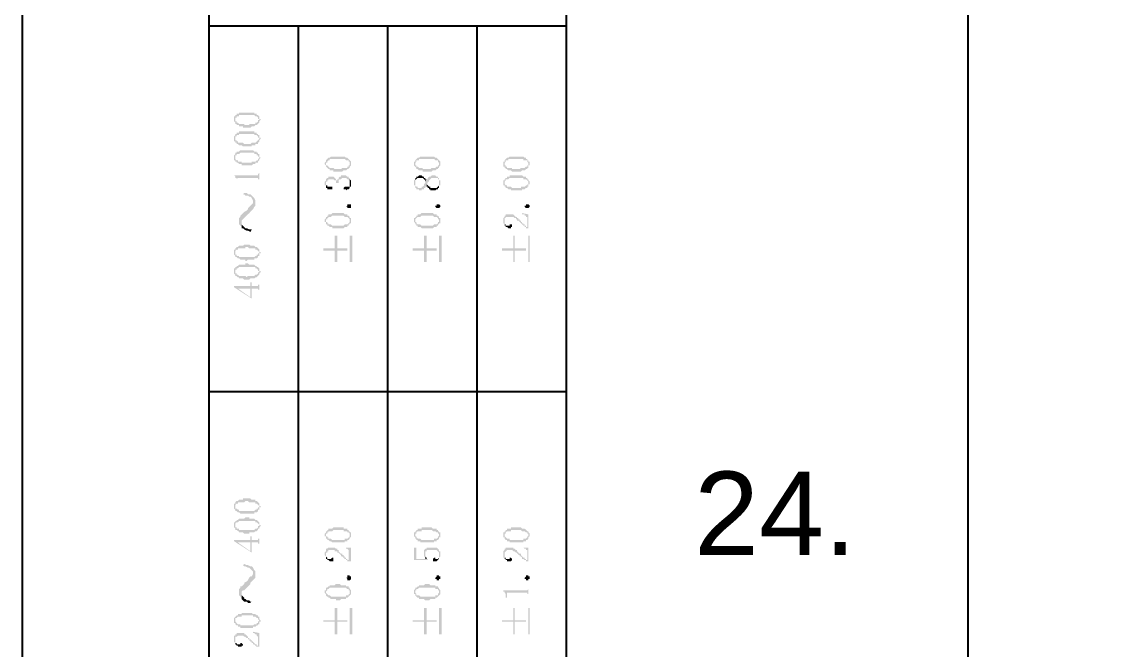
# Model space of a CAD drawing. Header units: millimetres. Extents: x 7018 to 13530, y 4187 to 5692.
# Drawn here: x 7965.94 to 8005.48, y 4621.12 to 4643.66 of the extents above; entities that cross this region are included whole.
import ezdxf

# ---------------------------------------------------------------- set-up
doc = ezdxf.new("R2010")
doc.units = ezdxf.units.MM
doc.styles.get("Standard").update_dxf_attribs({"font": 'arial.ttf'})

msp = doc.modelspace()

# ---------------------------------------------------------------- hatches: boundary and pattern name
at = {"transparency": 33554559}
for points in [[(7973.553, 4640.14), (7973.553, 4640.095), (7973.553, 4640.095), (7973.598, 4640.05), (7973.598, 4640.185), (7973.598, 4640.231), (7973.643, 4640.231), (7973.643, 4640.276), (7973.733, 4640.276), (7973.733, 4640.321), (7974.275, 4640.321), (7974.32, 4640.276), (7974.365, 4640.276), (7974.41, 4640.231), (7974.41, 4640.185), (7974.456, 4640.185), (7974.456, 4640.14), (7974.456, 4640.276), (7974.41, 4640.321), (7974.365, 4640.321), (7974.365, 4640.366), (7974.275, 4640.366), (7974.275, 4640.411), (7973.733, 4640.411), (7973.733, 4640.366), (7973.643, 4640.366), (7973.643, 4640.321), (7973.598, 4640.321), (7973.598, 4640.276), (7973.553, 4640.276), (7973.553, 4640.231), (7973.553, 4640.185)], [(7973.598, 4640.05), (7973.598, 4640.005), (7973.643, 4640.005), (7973.643, 4639.96), (7973.733, 4639.96), (7973.733, 4639.915), (7973.869, 4639.915), (7973.869, 4639.869), (7974.14, 4639.869), (7974.185, 4639.915), (7974.275, 4639.915), (7974.32, 4639.96), (7974.365, 4639.96), (7974.41, 4640.005), (7974.41, 4640.005), (7974.456, 4640.05), (7974.456, 4640.095), (7974.456, 4640.095), (7974.501, 4640.14), (7974.501, 4640.185), (7974.456, 4640.185), (7974.456, 4640.231), (7974.456, 4640.276), (7974.456, 4640.14), (7974.41, 4640.14), (7974.41, 4640.095), (7974.41, 4640.095), (7974.365, 4640.05), (7974.32, 4640.05), (7974.32, 4640.005), (7974.095, 4640.005), (7974.095, 4639.96), (7973.914, 4639.96), (7973.914, 4640.005), (7973.733, 4640.005), (7973.688, 4640.05), (7973.643, 4640.05), (7973.643, 4640.095), (7973.598, 4640.095), (7973.598, 4640.14), (7973.598, 4640.14)], [(7973.553, 4639.463), (7973.553, 4639.373), (7973.598, 4639.373), (7973.598, 4639.463), (7973.598, 4639.508), (7973.598, 4639.554), (7973.643, 4639.554), (7973.643, 4639.599), (7973.733, 4639.599), (7973.733, 4639.644), (7974.275, 4639.644), (7974.275, 4639.599), (7974.365, 4639.599), (7974.41, 4639.554), (7974.41, 4639.508), (7974.456, 4639.508), (7974.456, 4639.463), (7974.456, 4639.599), (7974.41, 4639.599), (7974.41, 4639.644), (7974.365, 4639.644), (7974.365, 4639.689), (7974.275, 4639.689), (7974.275, 4639.734), (7973.733, 4639.734), (7973.733, 4639.689), (7973.643, 4639.689), (7973.643, 4639.644), (7973.598, 4639.644), (7973.598, 4639.599), (7973.598, 4639.599), (7973.553, 4639.554), (7973.553, 4639.508), (7973.553, 4639.508)], [(7973.598, 4639.373), (7973.598, 4639.328), (7973.643, 4639.328), (7973.643, 4639.283), (7973.688, 4639.283), (7973.733, 4639.238), (7973.824, 4639.238), (7973.869, 4639.192), (7974.185, 4639.192), (7974.185, 4639.238), (7974.32, 4639.238), (7974.32, 4639.283), (7974.41, 4639.283), (7974.41, 4639.328), (7974.41, 4639.328), (7974.456, 4639.373), (7974.456, 4639.418), (7974.456, 4639.418), (7974.501, 4639.463), (7974.501, 4639.508), (7974.456, 4639.508), (7974.456, 4639.554), (7974.456, 4639.599), (7974.456, 4639.463), (7974.456, 4639.463), (7974.41, 4639.418), (7974.41, 4639.418), (7974.365, 4639.373), (7974.365, 4639.373), (7974.32, 4639.328), (7974.185, 4639.328), (7974.14, 4639.283), (7973.914, 4639.283), (7973.869, 4639.328), (7973.688, 4639.328), (7973.688, 4639.373), (7973.643, 4639.373), (7973.643, 4639.418), (7973.598, 4639.418), (7973.598, 4639.463), (7973.598, 4639.463)], [(7973.553, 4638.786), (7973.553, 4638.741), (7973.553, 4638.696), (7973.598, 4638.696), (7973.598, 4638.651), (7973.598, 4638.786), (7973.598, 4638.831), (7973.598, 4638.877), (7973.643, 4638.877), (7973.643, 4638.922), (7973.733, 4638.922), (7973.779, 4638.967), (7974.275, 4638.967), (7974.275, 4638.922), (7974.365, 4638.922), (7974.365, 4638.877), (7974.41, 4638.877), (7974.41, 4638.831), (7974.456, 4638.831), (7974.456, 4638.786), (7974.456, 4638.922), (7974.41, 4638.922), (7974.41, 4638.967), (7974.365, 4638.967), (7974.365, 4639.012), (7974.275, 4639.012), (7974.23, 4639.057), (7973.779, 4639.057), (7973.733, 4639.012), (7973.643, 4639.012), (7973.643, 4638.967), (7973.598, 4638.967), (7973.598, 4638.922), (7973.598, 4638.922), (7973.553, 4638.877), (7973.553, 4638.831), (7973.553, 4638.831)], [(7973.598, 4638.651), (7973.643, 4638.651), (7973.643, 4638.606), (7973.688, 4638.606), (7973.733, 4638.561), (7973.824, 4638.561), (7973.824, 4638.515), (7974.185, 4638.515), (7974.23, 4638.561), (7974.32, 4638.561), (7974.32, 4638.606), (7974.41, 4638.606), (7974.41, 4638.651), (7974.41, 4638.651), (7974.456, 4638.696), (7974.456, 4638.741), (7974.456, 4638.741), (7974.501, 4638.786), (7974.501, 4638.786), (7974.456, 4638.831), (7974.456, 4638.877), (7974.456, 4638.922), (7974.456, 4638.786), (7974.456, 4638.786), (7974.41, 4638.741), (7974.41, 4638.696), (7974.365, 4638.696), (7974.32, 4638.651), (7974.185, 4638.651), (7974.185, 4638.606), (7973.824, 4638.606), (7973.824, 4638.651), (7973.688, 4638.651), (7973.688, 4638.696), (7973.643, 4638.696), (7973.598, 4638.741), (7973.598, 4638.786), (7973.598, 4638.786)], [(7976.802, 4638.561), (7976.802, 4638.561), (7976.848, 4638.515), (7976.848, 4638.47), (7976.848, 4638.561), (7976.848, 4638.606), (7976.893, 4638.606), (7976.893, 4638.651), (7976.893, 4638.651), (7976.938, 4638.696), (7976.983, 4638.696), (7976.983, 4638.741), (7977.525, 4638.741), (7977.57, 4638.696), (7977.66, 4638.696), (7977.66, 4638.651), (7977.705, 4638.651), (7977.705, 4638.606), (7977.705, 4638.561), (7977.705, 4638.696), (7977.705, 4638.696), (7977.66, 4638.741), (7977.66, 4638.741), (7977.615, 4638.786), (7977.57, 4638.786), (7977.525, 4638.831), (7977.028, 4638.831), (7976.983, 4638.786), (7976.938, 4638.786), (7976.893, 4638.741), (7976.893, 4638.741), (7976.848, 4638.696), (7976.848, 4638.651), (7976.848, 4638.651), (7976.802, 4638.606), (7976.802, 4638.606)], [(7976.848, 4638.47), (7976.893, 4638.425), (7976.893, 4638.425), (7976.938, 4638.38), (7976.983, 4638.38), (7976.983, 4638.335), (7977.118, 4638.335), (7977.118, 4638.29), (7977.434, 4638.29), (7977.479, 4638.335), (7977.57, 4638.335), (7977.615, 4638.38), (7977.66, 4638.38), (7977.66, 4638.425), (7977.705, 4638.425), (7977.705, 4638.47), (7977.705, 4638.47), (7977.75, 4638.515), (7977.75, 4638.561), (7977.75, 4638.606), (7977.75, 4638.651), (7977.75, 4638.651), (7977.705, 4638.696), (7977.705, 4638.561), (7977.705, 4638.515), (7977.66, 4638.515), (7977.66, 4638.47), (7977.615, 4638.47), (7977.615, 4638.425), (7977.434, 4638.425), (7977.389, 4638.38), (7977.164, 4638.38), (7977.118, 4638.425), (7976.983, 4638.425), (7976.938, 4638.47), (7976.938, 4638.47), (7976.893, 4638.515), (7976.848, 4638.515), (7976.848, 4638.561), (7976.848, 4638.561)], [(7980.007, 4638.561), (7980.007, 4638.515), (7980.052, 4638.47), (7980.052, 4638.561), (7980.052, 4638.606), (7980.052, 4638.606), (7980.097, 4638.651), (7980.097, 4638.696), (7980.187, 4638.696), (7980.187, 4638.741), (7980.729, 4638.741), (7980.774, 4638.696), (7980.864, 4638.696), (7980.864, 4638.651), (7980.864, 4638.651), (7980.909, 4638.606), (7980.909, 4638.561), (7980.909, 4638.696), (7980.909, 4638.696), (7980.864, 4638.741), (7980.864, 4638.741), (7980.819, 4638.786), (7980.774, 4638.786), (7980.729, 4638.831), (7980.233, 4638.831), (7980.187, 4638.786), (7980.142, 4638.786), (7980.097, 4638.741), (7980.097, 4638.741), (7980.052, 4638.696), (7980.052, 4638.651), (7980.007, 4638.651), (7980.007, 4638.606), (7980.007, 4638.606)], [(7980.052, 4638.47), (7980.097, 4638.425), (7980.097, 4638.38), (7980.142, 4638.38), (7980.187, 4638.335), (7980.323, 4638.335), (7980.323, 4638.29), (7980.639, 4638.29), (7980.684, 4638.335), (7980.774, 4638.335), (7980.819, 4638.38), (7980.864, 4638.38), (7980.864, 4638.425), (7980.909, 4638.425), (7980.909, 4638.47), (7980.909, 4638.47), (7980.955, 4638.515), (7980.955, 4638.561), (7980.955, 4638.606), (7980.955, 4638.651), (7980.955, 4638.651), (7980.909, 4638.696), (7980.909, 4638.561), (7980.909, 4638.515), (7980.864, 4638.515), (7980.864, 4638.47), (7980.819, 4638.47), (7980.774, 4638.425), (7980.639, 4638.425), (7980.594, 4638.38), (7980.323, 4638.38), (7980.323, 4638.425), (7980.187, 4638.425), (7980.142, 4638.47), (7980.097, 4638.47), (7980.097, 4638.515), (7980.052, 4638.515), (7980.052, 4638.561), (7980.052, 4638.561)], [(7983.211, 4638.561), (7983.211, 4638.47), (7983.256, 4638.47), (7983.256, 4638.561), (7983.256, 4638.606), (7983.256, 4638.606), (7983.302, 4638.651), (7983.302, 4638.696), (7983.392, 4638.696), (7983.392, 4638.741), (7983.933, 4638.741), (7983.933, 4638.696), (7984.069, 4638.696), (7984.069, 4638.651), (7984.069, 4638.651), (7984.114, 4638.606), (7984.114, 4638.561), (7984.114, 4638.696), (7984.069, 4638.696), (7984.069, 4638.741), (7984.024, 4638.741), (7984.024, 4638.786), (7983.978, 4638.786), (7983.933, 4638.831), (7983.437, 4638.831), (7983.392, 4638.786), (7983.347, 4638.786), (7983.302, 4638.741), (7983.302, 4638.741), (7983.256, 4638.696), (7983.256, 4638.651), (7983.211, 4638.651), (7983.211, 4638.606), (7983.211, 4638.606)], [(7983.256, 4638.47), (7983.256, 4638.425), (7983.302, 4638.425), (7983.302, 4638.38), (7983.347, 4638.38), (7983.392, 4638.335), (7983.482, 4638.335), (7983.527, 4638.29), (7983.843, 4638.29), (7983.888, 4638.335), (7983.978, 4638.335), (7984.024, 4638.38), (7984.069, 4638.38), (7984.069, 4638.425), (7984.114, 4638.425), (7984.114, 4638.47), (7984.114, 4638.515), (7984.159, 4638.515), (7984.159, 4638.561), (7984.159, 4638.606), (7984.159, 4638.651), (7984.114, 4638.651), (7984.114, 4638.696), (7984.114, 4638.561), (7984.114, 4638.515), (7984.069, 4638.515), (7984.069, 4638.47), (7984.024, 4638.47), (7983.978, 4638.425), (7983.843, 4638.425), (7983.798, 4638.38), (7983.527, 4638.38), (7983.527, 4638.425), (7983.347, 4638.425), (7983.347, 4638.47), (7983.302, 4638.47), (7983.302, 4638.515), (7983.256, 4638.515), (7983.256, 4638.561), (7983.256, 4638.561)], [(7973.553, 4638.154), (7973.553, 4638.154), (7973.598, 4638.109), (7973.598, 4638.064), (7973.643, 4638.064), (7973.643, 4638.019), (7973.643, 4637.929), (7973.643, 4638.019), (7973.688, 4638.064), (7974.41, 4638.064), (7974.41, 4638.019), (7974.456, 4638.019), (7974.456, 4637.929), (7974.456, 4638.335), (7974.456, 4638.245), (7974.456, 4638.245), (7974.41, 4638.2), (7974.41, 4638.154), (7974.365, 4638.154)], [(7976.802, 4637.884), (7976.802, 4637.793), (7976.848, 4637.793), (7976.848, 4637.748), (7976.848, 4637.884), (7976.848, 4637.929), (7976.893, 4637.929), (7976.893, 4637.974), (7976.938, 4637.974), (7976.938, 4638.019), (7977.118, 4638.019), (7977.164, 4637.974), (7977.209, 4637.974), (7977.209, 4637.929), (7977.209, 4637.884), (7977.254, 4637.884), (7977.254, 4637.793), (7977.254, 4637.884), (7977.299, 4637.884), (7977.299, 4637.929), (7977.299, 4637.974), (7977.299, 4637.974), (7977.344, 4638.019), (7977.389, 4638.019), (7977.434, 4638.064), (7977.57, 4638.064), (7977.615, 4638.019), (7977.66, 4638.019), (7977.66, 4637.974), (7977.705, 4637.974), (7977.705, 4637.929), (7977.705, 4637.839), (7977.705, 4638.019), (7977.705, 4638.064), (7977.66, 4638.064), (7977.66, 4638.109), (7977.615, 4638.109), (7977.57, 4638.154), (7977.389, 4638.154), (7977.389, 4638.109), (7977.344, 4638.109), (7977.299, 4638.064), (7977.299, 4638.019), (7977.254, 4638.019), (7977.254, 4637.929), (7977.254, 4637.974), (7977.209, 4637.974), (7977.209, 4638.019), (7977.209, 4638.019), (7977.164, 4638.064), (7977.164, 4638.064), (7977.118, 4638.109), (7976.938, 4638.109), (7976.938, 4638.064), (7976.893, 4638.064), (7976.848, 4638.019), (7976.848, 4637.974), (7976.848, 4637.974), (7976.802, 4637.929), (7976.802, 4637.929)], [(7980.007, 4637.884), (7980.007, 4637.793), (7980.052, 4637.793), (7980.052, 4637.748), (7980.052, 4637.703), (7980.097, 4637.703), (7980.097, 4637.658), (7980.187, 4637.658), (7980.187, 4637.613), (7980.278, 4637.613), (7980.278, 4637.658), (7980.368, 4637.658), (7980.368, 4637.703), (7980.413, 4637.703), (7980.413, 4637.748), (7980.458, 4637.748), (7980.458, 4637.793), (7980.458, 4637.748), (7980.458, 4637.839), (7980.458, 4637.839), (7980.503, 4637.884), (7980.503, 4637.929), (7980.548, 4637.929), (7980.548, 4637.974), (7980.548, 4637.974), (7980.594, 4638.019), (7980.594, 4638.019), (7980.639, 4638.064), (7980.864, 4638.064), (7980.864, 4638.019), (7980.909, 4638.019), (7980.909, 4637.929), (7980.909, 4637.748), (7980.909, 4637.793), (7980.955, 4637.793), (7980.955, 4637.839), (7980.955, 4637.929), (7980.955, 4637.974), (7980.909, 4637.974), (7980.909, 4638.019), (7980.909, 4638.064), (7980.864, 4638.064), (7980.864, 4638.109), (7980.819, 4638.109), (7980.774, 4638.154), (7980.639, 4638.154), (7980.594, 4638.109), (7980.548, 4638.109), (7980.503, 4638.064), (7980.503, 4638.019), (7980.458, 4638.019), (7980.458, 4637.974), (7980.458, 4638.019), (7980.413, 4637.929), (7980.413, 4637.884), (7980.413, 4637.884), (7980.368, 4637.839), (7980.368, 4637.793), (7980.368, 4637.793), (7980.323, 4637.748), (7980.278, 4637.748), (7980.278, 4637.703), (7980.142, 4637.703), (7980.142, 4637.748), (7980.097, 4637.748), (7980.052, 4637.793), (7980.052, 4637.839), (7980.052, 4638.019), (7980.052, 4638.019), (7980.007, 4637.974), (7980.007, 4637.929), (7980.007, 4637.929)], [(7980.052, 4638.019), (7980.052, 4637.884), (7980.052, 4637.929), (7980.052, 4637.974), (7980.052, 4637.974), (7980.097, 4638.019), (7980.097, 4638.019), (7980.142, 4638.064), (7980.323, 4638.064), (7980.368, 4638.019), (7980.368, 4638.019), (7980.413, 4637.974), (7980.413, 4637.929), (7980.458, 4638.019), (7980.413, 4638.019), (7980.413, 4638.064), (7980.368, 4638.064), (7980.368, 4638.109), (7980.323, 4638.109), (7980.278, 4638.154), (7980.187, 4638.154), (7980.142, 4638.109), (7980.097, 4638.109), (7980.097, 4638.064), (7980.052, 4638.064)], [(7983.211, 4637.884), (7983.211, 4637.839), (7983.211, 4637.793), (7983.256, 4637.793), (7983.256, 4637.748), (7983.256, 4637.884), (7983.256, 4637.929), (7983.256, 4637.929), (7983.302, 4637.974), (7983.302, 4638.019), (7983.392, 4638.019), (7983.437, 4638.064), (7983.933, 4638.064), (7983.933, 4638.019), (7984.024, 4638.019), (7984.069, 4637.974), (7984.069, 4637.974), (7984.114, 4637.929), (7984.114, 4637.884), (7984.114, 4638.019), (7984.069, 4638.019), (7984.069, 4638.064), (7984.024, 4638.064), (7984.024, 4638.109), (7983.933, 4638.109), (7983.888, 4638.154), (7983.437, 4638.154), (7983.437, 4638.109), (7983.347, 4638.109), (7983.347, 4638.064), (7983.302, 4638.064), (7983.256, 4638.019), (7983.256, 4637.974), (7983.211, 4637.974), (7983.211, 4637.929), (7983.211, 4637.929)], [(7976.848, 4637.748), (7976.848, 4637.703), (7976.893, 4637.703), (7976.893, 4637.658), (7977.073, 4637.658), (7977.073, 4637.703), (7977.073, 4637.748), (7976.893, 4637.748), (7976.893, 4637.793), (7976.848, 4637.793), (7976.848, 4637.839), (7976.848, 4637.839)], [(7977.479, 4637.703), (7977.479, 4637.658), (7977.57, 4637.658), (7977.57, 4637.613), (7977.57, 4637.613), (7977.615, 4637.658), (7977.66, 4637.658), (7977.705, 4637.703), (7977.705, 4637.748), (7977.75, 4637.748), (7977.75, 4637.793), (7977.75, 4637.884), (7977.75, 4637.929), (7977.75, 4637.974), (7977.75, 4637.974), (7977.705, 4638.019), (7977.705, 4637.839), (7977.705, 4637.748), (7977.525, 4637.748)], [(7980.458, 4637.748), (7980.503, 4637.748), (7980.503, 4637.703), (7980.548, 4637.703), (7980.548, 4637.658), (7980.594, 4637.658), (7980.594, 4637.613), (7980.774, 4637.613), (7980.819, 4637.658), (7980.864, 4637.658), (7980.864, 4637.703), (7980.909, 4637.703), (7980.909, 4637.748), (7980.909, 4637.884), (7980.909, 4637.793), (7980.909, 4637.793), (7980.864, 4637.748), (7980.864, 4637.748), (7980.819, 4637.703), (7980.594, 4637.703), (7980.594, 4637.748), (7980.548, 4637.748), (7980.503, 4637.793), (7980.503, 4637.793), (7980.458, 4637.839)], [(7983.256, 4637.748), (7983.302, 4637.748), (7983.302, 4637.703), (7983.347, 4637.703), (7983.392, 4637.658), (7983.482, 4637.658), (7983.482, 4637.613), (7983.888, 4637.613), (7983.888, 4637.658), (7983.978, 4637.658), (7984.024, 4637.703), (7984.069, 4637.703), (7984.069, 4637.748), (7984.114, 4637.748), (7984.114, 4637.793), (7984.114, 4637.839), (7984.159, 4637.839), (7984.159, 4637.884), (7984.159, 4637.929), (7984.159, 4637.929), (7984.114, 4637.974), (7984.114, 4638.019), (7984.114, 4637.884), (7984.114, 4637.839), (7984.069, 4637.839), (7984.069, 4637.793), (7984.024, 4637.793), (7983.978, 4637.748), (7983.843, 4637.748), (7983.843, 4637.703), (7983.527, 4637.703), (7983.482, 4637.748), (7983.347, 4637.748), (7983.347, 4637.793), (7983.302, 4637.793), (7983.256, 4637.839), (7983.256, 4637.884), (7983.256, 4637.884)], [(7973.869, 4637.477), (7973.914, 4637.477), (7973.959, 4637.432), (7974.049, 4637.432), (7974.095, 4637.387), (7974.14, 4637.387), (7974.185, 4637.342), (7974.23, 4637.252), (7974.23, 4636.936), (7974.23, 4636.936), (7974.275, 4637.026), (7974.32, 4637.071), (7974.32, 4637.252), (7974.275, 4637.342), (7974.23, 4637.387), (7974.23, 4637.387), (7974.185, 4637.432), (7974.14, 4637.477), (7974.049, 4637.477), (7974.004, 4637.523), (7973.914, 4637.523)], [(7973.733, 4636.485), (7973.733, 4636.394), (7973.779, 4636.349), (7973.824, 4636.304), (7973.824, 4636.485), (7973.824, 4636.53), (7973.869, 4636.575), (7973.914, 4636.62), (7973.959, 4636.665), (7974.004, 4636.71), (7974.049, 4636.755), (7974.095, 4636.8), (7974.14, 4636.846), (7974.14, 4636.846), (7974.185, 4636.891), (7974.23, 4636.936), (7974.23, 4637.207), (7974.23, 4637.162), (7974.185, 4637.116), (7974.14, 4637.071), (7974.095, 4637.026), (7974.049, 4636.981), (7974.049, 4636.936), (7974.004, 4636.891), (7973.914, 4636.846), (7973.914, 4636.846), (7973.869, 4636.8), (7973.824, 4636.755), (7973.779, 4636.71), (7973.779, 4636.665), (7973.733, 4636.62), (7973.733, 4636.575)], [(7977.75, 4637.026), (7977.75, 4636.981), (7977.615, 4636.981), (7977.615, 4637.026), (7977.57, 4637.026), (7977.615, 4637.071), (7977.615, 4637.116), (7977.75, 4637.116), (7977.75, 4637.071), (7977.75, 4637.026)], [(7980.955, 4637.026), (7980.955, 4637.026), (7980.909, 4636.981), (7980.819, 4636.981), (7980.774, 4637.026), (7980.774, 4637.071), (7980.819, 4637.071), (7980.819, 4637.116), (7980.909, 4637.116), (7980.955, 4637.071), (7980.955, 4637.026)], [(7984.159, 4637.026), (7984.159, 4637.026), (7984.114, 4636.981), (7984.024, 4636.981), (7983.978, 4637.026), (7983.978, 4637.071), (7984.024, 4637.071), (7984.024, 4637.116), (7984.114, 4637.116), (7984.159, 4637.071), (7984.159, 4637.026)], [(7976.802, 4636.53), (7976.802, 4636.485), (7976.848, 4636.485), (7976.848, 4636.439), (7976.848, 4636.394), (7976.848, 4636.53), (7976.848, 4636.575), (7976.893, 4636.575), (7976.893, 4636.62), (7976.938, 4636.62), (7976.938, 4636.665), (7977.028, 4636.665), (7977.073, 4636.71), (7977.479, 4636.71), (7977.525, 4636.665), (7977.615, 4636.665), (7977.66, 4636.62), (7977.66, 4636.62), (7977.705, 4636.575), (7977.705, 4636.53), (7977.705, 4636.665), (7977.705, 4636.665), (7977.66, 4636.71), (7977.615, 4636.71), (7977.615, 4636.755), (7977.525, 4636.755), (7977.479, 4636.8), (7977.073, 4636.8), (7977.028, 4636.755), (7976.938, 4636.755), (7976.938, 4636.71), (7976.893, 4636.71), (7976.893, 4636.665), (7976.848, 4636.665), (7976.848, 4636.62), (7976.848, 4636.62), (7976.802, 4636.575), (7976.802, 4636.575)], [(7976.848, 4636.394), (7976.893, 4636.394), (7976.893, 4636.349), (7976.938, 4636.349), (7976.983, 4636.304), (7977.073, 4636.304), (7977.073, 4636.259), (7977.479, 4636.259), (7977.525, 4636.304), (7977.615, 4636.304), (7977.615, 4636.349), (7977.66, 4636.349), (7977.66, 4636.394), (7977.705, 4636.394), (7977.705, 4636.439), (7977.75, 4636.439), (7977.75, 4636.485), (7977.75, 4636.53), (7977.75, 4636.575), (7977.75, 4636.62), (7977.705, 4636.62), (7977.705, 4636.665), (7977.705, 4636.53), (7977.705, 4636.485), (7977.705, 4636.485), (7977.66, 4636.439), (7977.66, 4636.439), (7977.615, 4636.394), (7977.525, 4636.394), (7977.479, 4636.349), (7977.073, 4636.349), (7977.028, 4636.394), (7976.938, 4636.394), (7976.938, 4636.439), (7976.893, 4636.439), (7976.893, 4636.485), (7976.848, 4636.485), (7976.848, 4636.53), (7976.848, 4636.53)], [(7980.007, 4636.53), (7980.007, 4636.485), (7980.007, 4636.485), (7980.052, 4636.439), (7980.052, 4636.394), (7980.052, 4636.53), (7980.052, 4636.575), (7980.052, 4636.575), (7980.097, 4636.62), (7980.097, 4636.62), (7980.142, 4636.665), (7980.233, 4636.665), (7980.278, 4636.71), (7980.684, 4636.71), (7980.729, 4636.665), (7980.819, 4636.665), (7980.864, 4636.62), (7980.864, 4636.575), (7980.909, 4636.575), (7980.909, 4636.53), (7980.909, 4636.665), (7980.909, 4636.665), (7980.864, 4636.71), (7980.819, 4636.71), (7980.819, 4636.755), (7980.729, 4636.755), (7980.684, 4636.8), (7980.278, 4636.8), (7980.233, 4636.755), (7980.142, 4636.755), (7980.142, 4636.71), (7980.097, 4636.71), (7980.097, 4636.665), (7980.052, 4636.665), (7980.052, 4636.62), (7980.007, 4636.62), (7980.007, 4636.575), (7980.007, 4636.575)], [(7980.052, 4636.394), (7980.097, 4636.394), (7980.097, 4636.349), (7980.142, 4636.349), (7980.142, 4636.304), (7980.233, 4636.304), (7980.278, 4636.259), (7980.684, 4636.259), (7980.729, 4636.304), (7980.819, 4636.304), (7980.819, 4636.349), (7980.864, 4636.349), (7980.864, 4636.394), (7980.909, 4636.394), (7980.909, 4636.439), (7980.955, 4636.439), (7980.955, 4636.485), (7980.955, 4636.53), (7980.955, 4636.575), (7980.955, 4636.62), (7980.909, 4636.62), (7980.909, 4636.665), (7980.909, 4636.53), (7980.909, 4636.485), (7980.864, 4636.485), (7980.864, 4636.439), (7980.864, 4636.439), (7980.819, 4636.394), (7980.729, 4636.394), (7980.684, 4636.349), (7980.278, 4636.349), (7980.233, 4636.394), (7980.142, 4636.394), (7980.097, 4636.439), (7980.097, 4636.485), (7980.052, 4636.485), (7980.052, 4636.53), (7980.052, 4636.53)], [(7983.211, 4636.53), (7983.211, 4636.485), (7983.211, 4636.439), (7983.211, 4636.439), (7983.256, 4636.394), (7983.256, 4636.53), (7983.256, 4636.62), (7983.302, 4636.62), (7983.302, 4636.665), (7983.572, 4636.665), (7983.617, 4636.62), (7983.663, 4636.62), (7983.663, 4636.575), (7983.708, 4636.575), (7983.708, 4636.53), (7983.753, 4636.53), (7983.798, 4636.485), (7983.798, 4636.485), (7983.843, 4636.439), (7983.843, 4636.439), (7983.888, 4636.394), (7983.888, 4636.394), (7983.933, 4636.349), (7983.978, 4636.349), (7983.978, 4636.304), (7984.024, 4636.304), (7984.024, 4636.259), (7984.069, 4636.259), (7984.069, 4636.304), (7984.024, 4636.304), (7984.024, 4636.349), (7983.978, 4636.349), (7983.978, 4636.394), (7983.933, 4636.394), (7983.933, 4636.439), (7983.888, 4636.439), (7983.888, 4636.485), (7983.843, 4636.485), (7983.843, 4636.53), (7983.798, 4636.53), (7983.798, 4636.575), (7983.753, 4636.575), (7983.753, 4636.62), (7983.708, 4636.62), (7983.708, 4636.665), (7983.663, 4636.665), (7983.617, 4636.71), (7983.617, 4636.71), (7983.572, 4636.755), (7983.302, 4636.755), (7983.302, 4636.71), (7983.256, 4636.71), (7983.256, 4636.665), (7983.256, 4636.665), (7983.211, 4636.62), (7983.211, 4636.575), (7983.211, 4636.575)], [(7983.888, 4636.8), (7983.888, 4636.755), (7983.978, 4636.755), (7983.978, 4636.71), (7984.024, 4636.71), (7984.024, 4636.665), (7984.069, 4636.665), (7984.069, 4636.259), (7984.114, 4636.259), (7984.114, 4636.755)], [(7973.824, 4636.304), (7973.824, 4636.259), (7973.869, 4636.259), (7973.914, 4636.214), (7974.004, 4636.169), (7974.049, 4636.169), (7974.14, 4636.123), (7974.185, 4636.214), (7974.095, 4636.214), (7974.004, 4636.259), (7973.959, 4636.259), (7973.914, 4636.304), (7973.914, 4636.304), (7973.869, 4636.349), (7973.824, 4636.394), (7973.824, 4636.485)], [(7983.256, 4636.394), (7983.256, 4636.349), (7983.302, 4636.349), (7983.302, 4636.304), (7983.347, 4636.304), (7983.392, 4636.259), (7983.482, 4636.259), (7983.482, 4636.304), (7983.527, 4636.304), (7983.527, 4636.349), (7983.527, 4636.394), (7983.437, 4636.394), (7983.437, 4636.349), (7983.302, 4636.349), (7983.302, 4636.394), (7983.256, 4636.394), (7983.256, 4636.439), (7983.256, 4636.53)], [(7976.757, 4635.537), (7976.757, 4635.447), (7977.164, 4635.447), (7977.164, 4635.04), (7977.254, 4635.04), (7977.254, 4635.447), (7977.615, 4635.447), (7977.615, 4635.537), (7977.254, 4635.537), (7977.254, 4635.988), (7977.164, 4635.988), (7977.164, 4635.537)], [(7977.795, 4635.04), (7977.795, 4635.988), (7977.705, 4635.988), (7977.705, 4635.04)], [(7979.962, 4635.537), (7979.962, 4635.447), (7980.368, 4635.447), (7980.368, 4635.04), (7980.458, 4635.04), (7980.458, 4635.447), (7980.819, 4635.447), (7980.819, 4635.537), (7980.458, 4635.537), (7980.458, 4635.988), (7980.368, 4635.988), (7980.368, 4635.537)], [(7981, 4635.04), (7981, 4635.988), (7980.909, 4635.988), (7980.909, 4635.04)], [(7983.166, 4635.537), (7983.166, 4635.447), (7983.572, 4635.447), (7983.572, 4635.04), (7983.617, 4635.04), (7983.617, 4635.447), (7984.024, 4635.447), (7984.024, 4635.537), (7983.617, 4635.537), (7983.617, 4635.988), (7983.572, 4635.988), (7983.572, 4635.537)], [(7984.159, 4635.04), (7984.159, 4635.988), (7984.114, 4635.988), (7984.114, 4635.04)], [(7973.553, 4635.401), (7973.553, 4635.356), (7973.553, 4635.311), (7973.553, 4635.311), (7973.598, 4635.266), (7973.598, 4635.401), (7973.598, 4635.447), (7973.598, 4635.447), (7973.643, 4635.492), (7973.688, 4635.492), (7973.688, 4635.537), (7973.959, 4635.537), (7973.959, 4635.582), (7974.049, 4635.582), (7974.095, 4635.537), (7974.32, 4635.537), (7974.32, 4635.492), (7974.365, 4635.492), (7974.41, 4635.447), (7974.41, 4635.447), (7974.456, 4635.401), (7974.456, 4635.492), (7974.41, 4635.537), (7974.41, 4635.537), (7974.365, 4635.582), (7974.32, 4635.582), (7974.275, 4635.627), (7974.14, 4635.627), (7974.095, 4635.672), (7973.914, 4635.672), (7973.869, 4635.627), (7973.733, 4635.627), (7973.688, 4635.582), (7973.643, 4635.582), (7973.598, 4635.537), (7973.598, 4635.492), (7973.553, 4635.492), (7973.553, 4635.447)], [(7973.598, 4635.266), (7973.598, 4635.221), (7973.643, 4635.221), (7973.688, 4635.176), (7973.733, 4635.176), (7973.779, 4635.131), (7973.959, 4635.131), (7973.959, 4635.085), (7974.004, 4635.085), (7974.049, 4635.131), (7974.275, 4635.131), (7974.275, 4635.176), (7974.365, 4635.176), (7974.41, 4635.221), (7974.41, 4635.266), (7974.456, 4635.266), (7974.456, 4635.311), (7974.456, 4635.356), (7974.501, 4635.356), (7974.501, 4635.401), (7974.456, 4635.401), (7974.456, 4635.447), (7974.456, 4635.492), (7974.456, 4635.356), (7974.41, 4635.356), (7974.41, 4635.311), (7974.365, 4635.311), (7974.365, 4635.266), (7974.32, 4635.266), (7974.275, 4635.221), (7973.733, 4635.221), (7973.733, 4635.266), (7973.643, 4635.266), (7973.643, 4635.311), (7973.598, 4635.311), (7973.598, 4635.356), (7973.598, 4635.401)], [(7973.553, 4634.724), (7973.553, 4634.679), (7973.553, 4634.634), (7973.553, 4634.634), (7973.598, 4634.589), (7973.598, 4634.724), (7973.598, 4634.77), (7973.643, 4634.77), (7973.643, 4634.815), (7973.688, 4634.815), (7973.733, 4634.86), (7974.32, 4634.86), (7974.32, 4634.815), (7974.365, 4634.815), (7974.41, 4634.77), (7974.41, 4634.724), (7974.456, 4634.724), (7974.456, 4634.815), (7974.41, 4634.86), (7974.365, 4634.86), (7974.365, 4634.905), (7974.32, 4634.905), (7974.275, 4634.95), (7974.095, 4634.95), (7974.049, 4634.995), (7973.959, 4634.995), (7973.959, 4634.95), (7973.733, 4634.95), (7973.688, 4634.905), (7973.643, 4634.905), (7973.643, 4634.86), (7973.598, 4634.86), (7973.598, 4634.815), (7973.553, 4634.815), (7973.553, 4634.77)], [(7973.598, 4634.589), (7973.598, 4634.544), (7973.643, 4634.544), (7973.688, 4634.499), (7973.733, 4634.499), (7973.733, 4634.454), (7973.869, 4634.454), (7973.914, 4634.408), (7974.095, 4634.408), (7974.14, 4634.454), (7974.275, 4634.454), (7974.32, 4634.499), (7974.365, 4634.499), (7974.41, 4634.544), (7974.41, 4634.544), (7974.456, 4634.589), (7974.456, 4634.634), (7974.456, 4634.634), (7974.501, 4634.679), (7974.501, 4634.724), (7974.456, 4634.724), (7974.456, 4634.77), (7974.456, 4634.815), (7974.456, 4634.679), (7974.41, 4634.679), (7974.41, 4634.634), (7974.41, 4634.634), (7974.365, 4634.589), (7974.32, 4634.589), (7974.275, 4634.544), (7974.049, 4634.544), (7974.004, 4634.499), (7974.004, 4634.499), (7973.959, 4634.544), (7973.733, 4634.544), (7973.688, 4634.589), (7973.643, 4634.589), (7973.643, 4634.634), (7973.598, 4634.634), (7973.598, 4634.679), (7973.598, 4634.724)], [(7973.553, 4634.183), (7973.553, 4634.138), (7974.185, 4633.731), (7974.185, 4634.093), (7974.41, 4634.093), (7974.41, 4634.047), (7974.456, 4634.047), (7974.456, 4633.957), (7974.456, 4634.318), (7974.456, 4634.228), (7974.41, 4634.228), (7974.41, 4634.183), (7974.185, 4634.183), (7974.185, 4634.318), (7974.14, 4634.318), (7974.14, 4633.777), (7973.688, 4634.093), (7973.688, 4634.093)], [(7973.553, 4634.183), (7973.688, 4634.093), (7974.14, 4634.093), (7974.14, 4633.777), (7974.14, 4634.183)], [(7973.553, 4626.285), (7973.553, 4626.24), (7973.553, 4626.194), (7973.553, 4626.194), (7973.598, 4626.149), (7973.598, 4626.285), (7973.598, 4626.33), (7973.598, 4626.33), (7973.643, 4626.375), (7973.688, 4626.375), (7973.688, 4626.42), (7973.914, 4626.42), (7973.959, 4626.465), (7974.049, 4626.465), (7974.095, 4626.42), (7974.32, 4626.42), (7974.32, 4626.375), (7974.365, 4626.375), (7974.41, 4626.33), (7974.41, 4626.33), (7974.456, 4626.285), (7974.456, 4626.375), (7974.41, 4626.42), (7974.41, 4626.42), (7974.365, 4626.465), (7974.32, 4626.465), (7974.32, 4626.51), (7974.185, 4626.51), (7974.14, 4626.555), (7973.869, 4626.555), (7973.869, 4626.51), (7973.733, 4626.51), (7973.688, 4626.465), (7973.643, 4626.465), (7973.598, 4626.42), (7973.598, 4626.375), (7973.553, 4626.375), (7973.553, 4626.33)], [(7973.598, 4626.149), (7973.598, 4626.104), (7973.643, 4626.104), (7973.688, 4626.059), (7973.733, 4626.059), (7973.779, 4626.014), (7974.275, 4626.014), (7974.275, 4626.059), (7974.365, 4626.059), (7974.41, 4626.104), (7974.41, 4626.149), (7974.456, 4626.149), (7974.456, 4626.194), (7974.456, 4626.24), (7974.501, 4626.24), (7974.501, 4626.285), (7974.456, 4626.285), (7974.456, 4626.33), (7974.456, 4626.375), (7974.456, 4626.24), (7974.41, 4626.24), (7974.41, 4626.194), (7974.365, 4626.194), (7974.365, 4626.149), (7974.32, 4626.149), (7974.275, 4626.104), (7973.733, 4626.104), (7973.733, 4626.149), (7973.688, 4626.149), (7973.643, 4626.194), (7973.598, 4626.194), (7973.598, 4626.24), (7973.598, 4626.285)], [(7973.553, 4625.608), (7973.553, 4625.563), (7973.553, 4625.517), (7973.553, 4625.517), (7973.598, 4625.472), (7973.598, 4625.608), (7973.598, 4625.653), (7973.598, 4625.653), (7973.643, 4625.698), (7973.688, 4625.698), (7973.733, 4625.743), (7974.32, 4625.743), (7974.32, 4625.698), (7974.365, 4625.698), (7974.41, 4625.653), (7974.41, 4625.653), (7974.456, 4625.608), (7974.456, 4625.698), (7974.41, 4625.743), (7974.41, 4625.743), (7974.365, 4625.788), (7974.32, 4625.788), (7974.275, 4625.833), (7974.095, 4625.833), (7974.095, 4625.878), (7973.959, 4625.878), (7973.914, 4625.833), (7973.733, 4625.833), (7973.688, 4625.788), (7973.643, 4625.788), (7973.643, 4625.743), (7973.598, 4625.743), (7973.598, 4625.698), (7973.553, 4625.698), (7973.553, 4625.653)], [(7973.598, 4625.472), (7973.598, 4625.427), (7973.643, 4625.427), (7973.688, 4625.382), (7973.733, 4625.382), (7973.733, 4625.337), (7973.869, 4625.337), (7973.914, 4625.292), (7974.095, 4625.292), (7974.095, 4625.337), (7974.275, 4625.337), (7974.32, 4625.382), (7974.365, 4625.382), (7974.41, 4625.427), (7974.41, 4625.472), (7974.456, 4625.472), (7974.456, 4625.517), (7974.456, 4625.517), (7974.501, 4625.563), (7974.501, 4625.608), (7974.456, 4625.608), (7974.456, 4625.653), (7974.456, 4625.698), (7974.456, 4625.563), (7974.41, 4625.563), (7974.41, 4625.517), (7974.41, 4625.517), (7974.365, 4625.472), (7974.32, 4625.472), (7974.275, 4625.427), (7973.733, 4625.427), (7973.733, 4625.472), (7973.643, 4625.472), (7973.643, 4625.517), (7973.598, 4625.517), (7973.598, 4625.563), (7973.598, 4625.608)], [(7976.802, 4625.247), (7976.802, 4625.201), (7976.848, 4625.201), (7976.848, 4625.156), (7976.848, 4625.111), (7976.848, 4625.247), (7976.848, 4625.292), (7976.893, 4625.292), (7976.893, 4625.337), (7976.938, 4625.337), (7976.938, 4625.382), (7977.073, 4625.382), (7977.118, 4625.427), (7977.479, 4625.427), (7977.479, 4625.382), (7977.615, 4625.382), (7977.615, 4625.337), (7977.66, 4625.337), (7977.705, 4625.292), (7977.705, 4625.247), (7977.705, 4625.382), (7977.66, 4625.382), (7977.66, 4625.427), (7977.615, 4625.427), (7977.615, 4625.472), (7977.479, 4625.472), (7977.479, 4625.517), (7977.118, 4625.517), (7977.073, 4625.472), (7976.938, 4625.472), (7976.938, 4625.427), (7976.893, 4625.427), (7976.893, 4625.382), (7976.848, 4625.382), (7976.848, 4625.337), (7976.848, 4625.337), (7976.802, 4625.292)], [(7980.007, 4625.247), (7980.007, 4625.201), (7980.007, 4625.201), (7980.052, 4625.156), (7980.052, 4625.111), (7980.052, 4625.247), (7980.052, 4625.292), (7980.097, 4625.292), (7980.097, 4625.337), (7980.097, 4625.337), (7980.142, 4625.382), (7980.278, 4625.382), (7980.278, 4625.427), (7980.639, 4625.427), (7980.684, 4625.382), (7980.774, 4625.382), (7980.819, 4625.337), (7980.864, 4625.337), (7980.864, 4625.292), (7980.909, 4625.292), (7980.909, 4625.247), (7980.909, 4625.382), (7980.864, 4625.382), (7980.864, 4625.427), (7980.819, 4625.427), (7980.819, 4625.472), (7980.684, 4625.472), (7980.639, 4625.517), (7980.278, 4625.517), (7980.278, 4625.472), (7980.142, 4625.472), (7980.142, 4625.427), (7980.097, 4625.427), (7980.097, 4625.382), (7980.052, 4625.382), (7980.052, 4625.337), (7980.007, 4625.337)], [(7983.211, 4625.247), (7983.211, 4625.201), (7983.211, 4625.156), (7983.256, 4625.156), (7983.256, 4625.111), (7983.256, 4625.247), (7983.256, 4625.292), (7983.302, 4625.292), (7983.302, 4625.337), (7983.302, 4625.337), (7983.347, 4625.382), (7983.482, 4625.382), (7983.482, 4625.427), (7983.843, 4625.427), (7983.888, 4625.382), (7983.978, 4625.382), (7984.024, 4625.337), (7984.069, 4625.337), (7984.069, 4625.292), (7984.114, 4625.292), (7984.114, 4625.247), (7984.114, 4625.382), (7984.069, 4625.382), (7984.024, 4625.427), (7984.024, 4625.427), (7983.978, 4625.472), (7983.888, 4625.472), (7983.843, 4625.517), (7983.482, 4625.517), (7983.482, 4625.472), (7983.347, 4625.472), (7983.347, 4625.427), (7983.302, 4625.427), (7983.302, 4625.382), (7983.256, 4625.382), (7983.256, 4625.337), (7983.211, 4625.337)], [(7973.553, 4625.066), (7973.553, 4625.021), (7974.185, 4624.615), (7974.185, 4624.976), (7974.41, 4624.976), (7974.41, 4624.931), (7974.456, 4624.931), (7974.456, 4624.84), (7974.456, 4625.201), (7974.456, 4625.111), (7974.41, 4625.111), (7974.41, 4625.066), (7974.185, 4625.066), (7974.185, 4625.201), (7974.14, 4625.201), (7974.14, 4624.66), (7973.688, 4624.976), (7973.688, 4624.976)], [(7976.848, 4625.111), (7976.893, 4625.111), (7976.893, 4625.066), (7976.938, 4625.066), (7976.983, 4625.021), (7977.028, 4625.021), (7977.073, 4624.976), (7977.525, 4624.976), (7977.525, 4625.021), (7977.615, 4625.021), (7977.615, 4625.066), (7977.66, 4625.066), (7977.705, 4625.111), (7977.705, 4625.156), (7977.75, 4625.156), (7977.75, 4625.201), (7977.75, 4625.247), (7977.75, 4625.292), (7977.75, 4625.337), (7977.705, 4625.337), (7977.705, 4625.382), (7977.705, 4625.201), (7977.705, 4625.201), (7977.66, 4625.156), (7977.66, 4625.156), (7977.615, 4625.111), (7977.525, 4625.111), (7977.525, 4625.066), (7977.073, 4625.066), (7977.028, 4625.111), (7976.938, 4625.111), (7976.938, 4625.156), (7976.893, 4625.156), (7976.893, 4625.201), (7976.848, 4625.201), (7976.848, 4625.247)], [(7980.052, 4625.111), (7980.097, 4625.111), (7980.097, 4625.066), (7980.142, 4625.066), (7980.142, 4625.021), (7980.233, 4625.021), (7980.233, 4624.976), (7980.729, 4624.976), (7980.729, 4625.021), (7980.819, 4625.021), (7980.819, 4625.066), (7980.864, 4625.066), (7980.909, 4625.111), (7980.909, 4625.156), (7980.955, 4625.156), (7980.955, 4625.201), (7980.955, 4625.247), (7980.955, 4625.292), (7980.955, 4625.337), (7980.909, 4625.337), (7980.909, 4625.382), (7980.909, 4625.201), (7980.864, 4625.201), (7980.864, 4625.156), (7980.864, 4625.156), (7980.819, 4625.111), (7980.729, 4625.111), (7980.729, 4625.066), (7980.278, 4625.066), (7980.233, 4625.111), (7980.142, 4625.111), (7980.097, 4625.156), (7980.097, 4625.201), (7980.052, 4625.201), (7980.052, 4625.247)], [(7983.256, 4625.111), (7983.256, 4625.111), (7983.302, 4625.066), (7983.347, 4625.066), (7983.347, 4625.021), (7983.437, 4625.021), (7983.437, 4624.976), (7983.933, 4624.976), (7983.933, 4625.021), (7984.024, 4625.021), (7984.024, 4625.066), (7984.069, 4625.066), (7984.114, 4625.111), (7984.114, 4625.156), (7984.114, 4625.156), (7984.159, 4625.201), (7984.159, 4625.247), (7984.159, 4625.292), (7984.159, 4625.292), (7984.114, 4625.337), (7984.114, 4625.382), (7984.114, 4625.201), (7984.069, 4625.201), (7984.069, 4625.156), (7984.069, 4625.156), (7984.024, 4625.111), (7983.933, 4625.111), (7983.933, 4625.066), (7983.437, 4625.066), (7983.437, 4625.111), (7983.347, 4625.111), (7983.302, 4625.156), (7983.302, 4625.156), (7983.256, 4625.201), (7983.256, 4625.247)], [(7973.553, 4625.066), (7973.688, 4624.976), (7974.14, 4624.976), (7974.14, 4624.66), (7974.14, 4625.066)], [(7976.802, 4624.57), (7976.802, 4624.525), (7976.802, 4624.525), (7976.848, 4624.479), (7976.848, 4624.434), (7976.848, 4624.57), (7976.848, 4624.615), (7976.893, 4624.615), (7976.893, 4624.66), (7976.938, 4624.66), (7976.938, 4624.705), (7977.164, 4624.705), (7977.164, 4624.66), (7977.254, 4624.66), (7977.254, 4624.615), (7977.299, 4624.615), (7977.344, 4624.57), (7977.344, 4624.57), (7977.389, 4624.525), (7977.389, 4624.479), (7977.434, 4624.479), (7977.479, 4624.434), (7977.479, 4624.434), (7977.525, 4624.389), (7977.57, 4624.389), (7977.57, 4624.344), (7977.615, 4624.344), (7977.615, 4624.299), (7977.66, 4624.299), (7977.66, 4624.344), (7977.615, 4624.344), (7977.615, 4624.389), (7977.57, 4624.389), (7977.57, 4624.434), (7977.525, 4624.434), (7977.525, 4624.479), (7977.479, 4624.479), (7977.479, 4624.525), (7977.434, 4624.525), (7977.434, 4624.57), (7977.389, 4624.57), (7977.344, 4624.615), (7977.344, 4624.615), (7977.299, 4624.66), (7977.299, 4624.705), (7977.254, 4624.705), (7977.254, 4624.75), (7977.209, 4624.75), (7977.164, 4624.795), (7976.938, 4624.795), (7976.893, 4624.75), (7976.848, 4624.75), (7976.848, 4624.705), (7976.848, 4624.66), (7976.848, 4624.66), (7976.802, 4624.615)], [(7977.525, 4624.795), (7977.57, 4624.795), (7977.57, 4624.75), (7977.615, 4624.75), (7977.66, 4624.705), (7977.66, 4624.299), (7977.75, 4624.299), (7977.75, 4624.795)], [(7980.007, 4624.795), (7980.007, 4624.344), (7980.503, 4624.344), (7980.503, 4624.389), (7980.097, 4624.389), (7980.097, 4624.795)], [(7980.368, 4624.57), (7980.368, 4624.525), (7980.368, 4624.479), (7980.368, 4624.479), (7980.413, 4624.434), (7980.413, 4624.57), (7980.413, 4624.615), (7980.413, 4624.66), (7980.458, 4624.66), (7980.458, 4624.705), (7980.819, 4624.705), (7980.864, 4624.66), (7980.864, 4624.66), (7980.909, 4624.615), (7980.909, 4624.434), (7980.909, 4624.434), (7980.955, 4624.479), (7980.955, 4624.525), (7980.955, 4624.615), (7980.955, 4624.66), (7980.909, 4624.66), (7980.909, 4624.705), (7980.909, 4624.705), (7980.864, 4624.75), (7980.864, 4624.75), (7980.819, 4624.795), (7980.458, 4624.795), (7980.458, 4624.75), (7980.413, 4624.75), (7980.368, 4624.705), (7980.368, 4624.66), (7980.368, 4624.615)], [(7983.211, 4624.57), (7983.211, 4624.525), (7983.211, 4624.434), (7983.256, 4624.434), (7983.256, 4624.57), (7983.256, 4624.615), (7983.256, 4624.615), (7983.302, 4624.66), (7983.302, 4624.66), (7983.347, 4624.705), (7983.527, 4624.705), (7983.572, 4624.66), (7983.617, 4624.66), (7983.663, 4624.615), (7983.708, 4624.615), (7983.708, 4624.57), (7983.753, 4624.57), (7983.753, 4624.525), (7983.798, 4624.525), (7983.798, 4624.479), (7983.843, 4624.479), (7983.888, 4624.434), (7983.888, 4624.389), (7983.933, 4624.389), (7983.978, 4624.344), (7984.024, 4624.344), (7984.024, 4624.299), (7984.069, 4624.299), (7984.069, 4624.344), (7984.024, 4624.344), (7984.024, 4624.389), (7983.978, 4624.389), (7983.978, 4624.434), (7983.933, 4624.434), (7983.888, 4624.479), (7983.888, 4624.479), (7983.843, 4624.525), (7983.843, 4624.57), (7983.798, 4624.57), (7983.753, 4624.615), (7983.753, 4624.615), (7983.708, 4624.66), (7983.708, 4624.705), (7983.663, 4624.705), (7983.617, 4624.75), (7983.572, 4624.75), (7983.572, 4624.795), (7983.302, 4624.795), (7983.302, 4624.75), (7983.256, 4624.75), (7983.256, 4624.705), (7983.256, 4624.705), (7983.211, 4624.66)], [(7983.888, 4624.795), (7983.933, 4624.795), (7983.978, 4624.75), (7984.024, 4624.75), (7984.024, 4624.705), (7984.069, 4624.705), (7984.069, 4624.299), (7984.114, 4624.299), (7984.114, 4624.795)], [(7976.848, 4624.434), (7976.848, 4624.389), (7976.893, 4624.389), (7976.893, 4624.344), (7976.938, 4624.344), (7976.983, 4624.299), (7977.118, 4624.299), (7977.118, 4624.389), (7977.118, 4624.434), (7977.073, 4624.434), (7977.028, 4624.389), (7976.893, 4624.389), (7976.893, 4624.434), (7976.893, 4624.434), (7976.848, 4624.479), (7976.848, 4624.525), (7976.848, 4624.525)], [(7980.413, 4624.434), (7980.413, 4624.389), (7980.458, 4624.389), (7980.458, 4624.434), (7980.458, 4624.434), (7980.413, 4624.479), (7980.413, 4624.525), (7980.413, 4624.57)], [(7980.684, 4624.344), (7980.684, 4624.299), (7980.819, 4624.299), (7980.864, 4624.344), (7980.864, 4624.344), (7980.909, 4624.389), (7980.909, 4624.525), (7980.909, 4624.479), (7980.909, 4624.434), (7980.909, 4624.434), (7980.864, 4624.389), (7980.774, 4624.389), (7980.774, 4624.434), (7980.729, 4624.434), (7980.684, 4624.389), (7980.684, 4624.389)], [(7983.256, 4624.434), (7983.256, 4624.389), (7983.302, 4624.389), (7983.302, 4624.344), (7983.347, 4624.344), (7983.347, 4624.299), (7983.482, 4624.299), (7983.527, 4624.344), (7983.527, 4624.389), (7983.527, 4624.389), (7983.482, 4624.434), (7983.437, 4624.434), (7983.437, 4624.389), (7983.302, 4624.389), (7983.302, 4624.434), (7983.256, 4624.434), (7983.256, 4624.479), (7983.256, 4624.525), (7983.256, 4624.525)], [(7973.869, 4624.163), (7973.914, 4624.118), (7973.959, 4624.118), (7974.049, 4624.073), (7974.095, 4624.073), (7974.14, 4624.028), (7974.14, 4624.028), (7974.185, 4623.983), (7974.23, 4623.938), (7974.23, 4623.622), (7974.23, 4623.622), (7974.275, 4623.667), (7974.32, 4623.712), (7974.32, 4623.938), (7974.275, 4623.983), (7974.23, 4624.073), (7974.23, 4624.073), (7974.185, 4624.118), (7974.14, 4624.118), (7974.049, 4624.163), (7974.004, 4624.163), (7973.914, 4624.209)], [(7973.733, 4623.171), (7973.733, 4623.08), (7973.779, 4623.035), (7973.824, 4622.945), (7973.824, 4623.125), (7973.824, 4623.216), (7973.869, 4623.261), (7973.914, 4623.261), (7973.959, 4623.306), (7974.004, 4623.351), (7974.049, 4623.396), (7974.095, 4623.441), (7974.14, 4623.486), (7974.14, 4623.532), (7974.185, 4623.577), (7974.23, 4623.622), (7974.23, 4623.893), (7974.23, 4623.848), (7974.185, 4623.757), (7974.14, 4623.757), (7974.095, 4623.712), (7974.049, 4623.622), (7974.049, 4623.622), (7974.004, 4623.577), (7973.914, 4623.532), (7973.914, 4623.486), (7973.869, 4623.441), (7973.824, 4623.396), (7973.779, 4623.396), (7973.779, 4623.351), (7973.733, 4623.306), (7973.733, 4623.216)], [(7977.75, 4623.712), (7977.75, 4623.667), (7977.75, 4623.667), (7977.705, 4623.622), (7977.615, 4623.622), (7977.615, 4623.667), (7977.615, 4623.667), (7977.57, 4623.712), (7977.615, 4623.712), (7977.615, 4623.757), (7977.615, 4623.802), (7977.705, 4623.802), (7977.705, 4623.757), (7977.75, 4623.757), (7977.75, 4623.712)], [(7980.955, 4623.712), (7980.955, 4623.667), (7980.909, 4623.667), (7980.909, 4623.622), (7980.819, 4623.622), (7980.819, 4623.667), (7980.774, 4623.667), (7980.774, 4623.712), (7980.774, 4623.712), (7980.819, 4623.757), (7980.819, 4623.802), (7980.909, 4623.802), (7980.909, 4623.757), (7980.955, 4623.757), (7980.955, 4623.712)], [(7984.159, 4623.712), (7984.159, 4623.667), (7984.114, 4623.667), (7984.114, 4623.622), (7984.024, 4623.622), (7984.024, 4623.667), (7983.978, 4623.667), (7983.978, 4623.712), (7983.978, 4623.712), (7984.024, 4623.757), (7984.024, 4623.802), (7984.114, 4623.802), (7984.114, 4623.757), (7984.159, 4623.757), (7984.159, 4623.712)], [(7976.802, 4623.216), (7976.802, 4623.171), (7976.802, 4623.171), (7976.848, 4623.125), (7976.848, 4623.08), (7976.848, 4623.216), (7976.848, 4623.216), (7976.893, 4623.261), (7976.893, 4623.306), (7976.938, 4623.306), (7976.983, 4623.351), (7977.57, 4623.351), (7977.615, 4623.306), (7977.66, 4623.306), (7977.66, 4623.261), (7977.705, 4623.261), (7977.705, 4623.216), (7977.705, 4623.351), (7977.66, 4623.351), (7977.66, 4623.396), (7977.57, 4623.396), (7977.57, 4623.441), (7977.389, 4623.441), (7977.344, 4623.486), (7977.209, 4623.486), (7977.164, 4623.441), (7976.983, 4623.441), (7976.983, 4623.396), (7976.938, 4623.396), (7976.893, 4623.351), (7976.848, 4623.351), (7976.848, 4623.306), (7976.848, 4623.261), (7976.802, 4623.261)], [(7976.848, 4623.08), (7976.893, 4623.035), (7976.938, 4623.035), (7976.938, 4622.99), (7976.983, 4622.99), (7977.028, 4622.945), (7977.209, 4622.945), (7977.209, 4622.9), (7977.344, 4622.9), (7977.389, 4622.945), (7977.57, 4622.945), (7977.57, 4622.99), (7977.615, 4622.99), (7977.66, 4623.035), (7977.66, 4623.035), (7977.705, 4623.08), (7977.705, 4623.08), (7977.75, 4623.125), (7977.75, 4623.216), (7977.75, 4623.261), (7977.75, 4623.261), (7977.705, 4623.306), (7977.705, 4623.171), (7977.705, 4623.125), (7977.66, 4623.125), (7977.66, 4623.08), (7977.57, 4623.08), (7977.57, 4623.035), (7977.028, 4623.035), (7976.983, 4623.08), (7976.938, 4623.08), (7976.893, 4623.125), (7976.893, 4623.125), (7976.848, 4623.171), (7976.848, 4623.216)], [(7980.007, 4623.216), (7980.007, 4623.171), (7980.007, 4623.125), (7980.052, 4623.125), (7980.052, 4623.08), (7980.052, 4623.216), (7980.052, 4623.261), (7980.097, 4623.261), (7980.097, 4623.306), (7980.142, 4623.306), (7980.187, 4623.351), (7980.774, 4623.351), (7980.774, 4623.306), (7980.864, 4623.306), (7980.864, 4623.261), (7980.909, 4623.261), (7980.909, 4623.216), (7980.909, 4623.351), (7980.864, 4623.351), (7980.864, 4623.396), (7980.774, 4623.396), (7980.774, 4623.441), (7980.594, 4623.441), (7980.548, 4623.486), (7980.413, 4623.486), (7980.368, 4623.441), (7980.187, 4623.441), (7980.187, 4623.396), (7980.142, 4623.396), (7980.097, 4623.351), (7980.052, 4623.351), (7980.052, 4623.306), (7980.052, 4623.306), (7980.007, 4623.261)], [(7980.052, 4623.08), (7980.097, 4623.035), (7980.097, 4623.035), (7980.142, 4622.99), (7980.187, 4622.99), (7980.187, 4622.945), (7980.368, 4622.945), (7980.413, 4622.9), (7980.548, 4622.9), (7980.594, 4622.945), (7980.774, 4622.945), (7980.774, 4622.99), (7980.819, 4622.99), (7980.864, 4623.035), (7980.864, 4623.035), (7980.909, 4623.08), (7980.909, 4623.08), (7980.955, 4623.125), (7980.955, 4623.216), (7980.955, 4623.261), (7980.955, 4623.261), (7980.909, 4623.306), (7980.909, 4623.171), (7980.909, 4623.171), (7980.864, 4623.125), (7980.864, 4623.08), (7980.774, 4623.08), (7980.774, 4623.035), (7980.233, 4623.035), (7980.187, 4623.08), (7980.097, 4623.08), (7980.097, 4623.125), (7980.097, 4623.125), (7980.052, 4623.171), (7980.052, 4623.216)], [(7983.211, 4623.261), (7983.211, 4623.216), (7983.256, 4623.216), (7983.256, 4623.171), (7983.256, 4623.171), (7983.302, 4623.125), (7983.302, 4622.99), (7983.347, 4622.99), (7983.347, 4623.125), (7983.347, 4623.171), (7984.069, 4623.171), (7984.069, 4623.125), (7984.114, 4623.125), (7984.114, 4622.99), (7984.114, 4623.396), (7984.114, 4623.306), (7984.114, 4623.306), (7984.069, 4623.261), (7984.024, 4623.261)], [(7973.824, 4622.945), (7973.824, 4622.945), (7973.869, 4622.9), (7973.914, 4622.855), (7974.004, 4622.855), (7974.049, 4622.809), (7974.14, 4622.809), (7974.185, 4622.855), (7974.14, 4622.855), (7974.095, 4622.9), (7974.004, 4622.9), (7973.959, 4622.945), (7973.914, 4622.945), (7973.914, 4622.99), (7973.869, 4623.035), (7973.824, 4623.08), (7973.824, 4623.125)], [(7973.553, 4622.178), (7973.553, 4622.133), (7973.553, 4622.087), (7973.598, 4622.087), (7973.598, 4622.042), (7973.598, 4622.178), (7973.598, 4622.223), (7973.598, 4622.268), (7973.643, 4622.268), (7973.688, 4622.313), (7973.824, 4622.313), (7973.824, 4622.358), (7974.23, 4622.358), (7974.23, 4622.313), (7974.32, 4622.313), (7974.365, 4622.268), (7974.41, 4622.268), (7974.41, 4622.223), (7974.41, 4622.223), (7974.456, 4622.178), (7974.456, 4622.313), (7974.41, 4622.313), (7974.41, 4622.358), (7974.365, 4622.358), (7974.32, 4622.403), (7974.23, 4622.403), (7974.185, 4622.448), (7973.824, 4622.448), (7973.824, 4622.403), (7973.688, 4622.403), (7973.688, 4622.358), (7973.643, 4622.358), (7973.598, 4622.313), (7973.598, 4622.313), (7973.553, 4622.268), (7973.553, 4622.223), (7973.553, 4622.223)], [(7976.757, 4622.178), (7976.757, 4622.133), (7977.164, 4622.133), (7977.164, 4621.681), (7977.254, 4621.681), (7977.254, 4622.133), (7977.615, 4622.133), (7977.615, 4622.178), (7977.254, 4622.178), (7977.254, 4622.629), (7977.164, 4622.629), (7977.164, 4622.178)], [(7977.795, 4621.681), (7977.795, 4622.629), (7977.705, 4622.629), (7977.705, 4621.681)], [(7979.962, 4622.178), (7979.962, 4622.133), (7980.368, 4622.133), (7980.368, 4621.681), (7980.458, 4621.681), (7980.458, 4622.133), (7980.819, 4622.133), (7980.819, 4622.178), (7980.458, 4622.178), (7980.458, 4622.629), (7980.368, 4622.629), (7980.368, 4622.178)], [(7981, 4621.681), (7981, 4622.629), (7980.909, 4622.629), (7980.909, 4621.681)], [(7983.166, 4622.178), (7983.166, 4622.133), (7983.572, 4622.133), (7983.572, 4621.681), (7983.617, 4621.681), (7983.617, 4622.133), (7984.024, 4622.133), (7984.024, 4622.178), (7983.617, 4622.178), (7983.617, 4622.629), (7983.572, 4622.629), (7983.572, 4622.178)], [(7984.159, 4621.681), (7984.159, 4622.629), (7984.114, 4622.629), (7984.114, 4621.681)], [(7973.598, 4622.042), (7973.598, 4622.042), (7973.643, 4621.997), (7973.688, 4621.997), (7973.688, 4621.952), (7973.779, 4621.952), (7973.779, 4621.907), (7974.23, 4621.907), (7974.23, 4621.952), (7974.32, 4621.952), (7974.365, 4621.997), (7974.41, 4621.997), (7974.41, 4622.042), (7974.456, 4622.042), (7974.456, 4622.087), (7974.456, 4622.133), (7974.501, 4622.133), (7974.501, 4622.178), (7974.501, 4622.178), (7974.456, 4622.223), (7974.456, 4622.268), (7974.456, 4622.313), (7974.456, 4622.178), (7974.456, 4622.178), (7974.41, 4622.133), (7974.41, 4622.087), (7974.365, 4622.087), (7974.365, 4622.042), (7974.275, 4622.042), (7974.23, 4621.997), (7973.779, 4621.997), (7973.779, 4622.042), (7973.688, 4622.042), (7973.643, 4622.087), (7973.643, 4622.087), (7973.598, 4622.133), (7973.598, 4622.178)], [(7973.553, 4621.501), (7973.553, 4621.456), (7973.553, 4621.41), (7973.553, 4621.41), (7973.598, 4621.365), (7973.598, 4621.501), (7973.598, 4621.546), (7973.598, 4621.591), (7973.643, 4621.591), (7973.688, 4621.636), (7973.869, 4621.636), (7973.914, 4621.591), (7973.959, 4621.591), (7974.004, 4621.546), (7974.049, 4621.546), (7974.049, 4621.501), (7974.095, 4621.501), (7974.095, 4621.456), (7974.14, 4621.456), (7974.14, 4621.41), (7974.185, 4621.41), (7974.185, 4621.365), (7974.23, 4621.365), (7974.23, 4621.32), (7974.275, 4621.32), (7974.32, 4621.275), (7974.32, 4621.275), (7974.365, 4621.23), (7974.41, 4621.23), (7974.41, 4621.275), (7974.365, 4621.275), (7974.365, 4621.32), (7974.32, 4621.32), (7974.275, 4621.365), (7974.275, 4621.365), (7974.23, 4621.41), (7974.23, 4621.41), (7974.185, 4621.456), (7974.185, 4621.456), (7974.14, 4621.501), (7974.095, 4621.501), (7974.095, 4621.546), (7974.049, 4621.546), (7974.049, 4621.591), (7974.004, 4621.636), (7974.004, 4621.636), (7973.959, 4621.681), (7973.914, 4621.681), (7973.914, 4621.726), (7973.643, 4621.726), (7973.643, 4621.681), (7973.598, 4621.681), (7973.598, 4621.636), (7973.553, 4621.636), (7973.553, 4621.591)], [(7974.23, 4621.771), (7974.23, 4621.726), (7974.275, 4621.726), (7974.32, 4621.681), (7974.365, 4621.681), (7974.365, 4621.636), (7974.365, 4621.636), (7974.41, 4621.591), (7974.41, 4621.23), (7974.456, 4621.23), (7974.456, 4621.726)], [(7973.598, 4621.365), (7973.598, 4621.32), (7973.598, 4621.32), (7973.643, 4621.275), (7973.688, 4621.275), (7973.688, 4621.23), (7973.824, 4621.23), (7973.824, 4621.275), (7973.869, 4621.275), (7973.869, 4621.32), (7973.869, 4621.32), (7973.824, 4621.365), (7973.779, 4621.365), (7973.779, 4621.32), (7973.643, 4621.32), (7973.643, 4621.365), (7973.598, 4621.365), (7973.598, 4621.41), (7973.598, 4621.456), (7973.598, 4621.456)]]:
    msp.add_hatch(color=256, dxfattribs=at).paths.add_polyline_path(points)

# ---------------------------------------------------------------- linework, layer by layer
for p, q in [((7972.65, 4815.918), (7972.65, 4529.177)), ((7999.875, 4815.918), (7999.875, 4559.957))]:
    msp.add_line(p, q)
msp.add_lwpolyline([(8385.944, 4524.918), (8385.944, 4821.918), (7965.944, 4821.918), (7965.944, 4524.918)], close=True)
for points in [[(7985.468, 4815.918), (7985.468, 4529.177)], [(7972.65, 4643.525), (7985.468, 4643.525)], [(7975.855, 4643.525), (7975.855, 4550.508)], [(7979.059, 4643.525), (7979.059, 4550.508)], [(7982.263, 4643.525), (7982.263, 4550.508)], [(7972.65, 4630.392), (7985.468, 4630.392)]]:
    msp.add_lwpolyline(points)

# ---------------------------------------------------------------- texts
at = {"insert": (7992.969, 4626.022), "char_height": 2.9997, "width": 34.34827, "attachment_point": 5}
msp.add_mtext('24.', dxfattribs=at)

doc.saveas('drawing.dxf')
